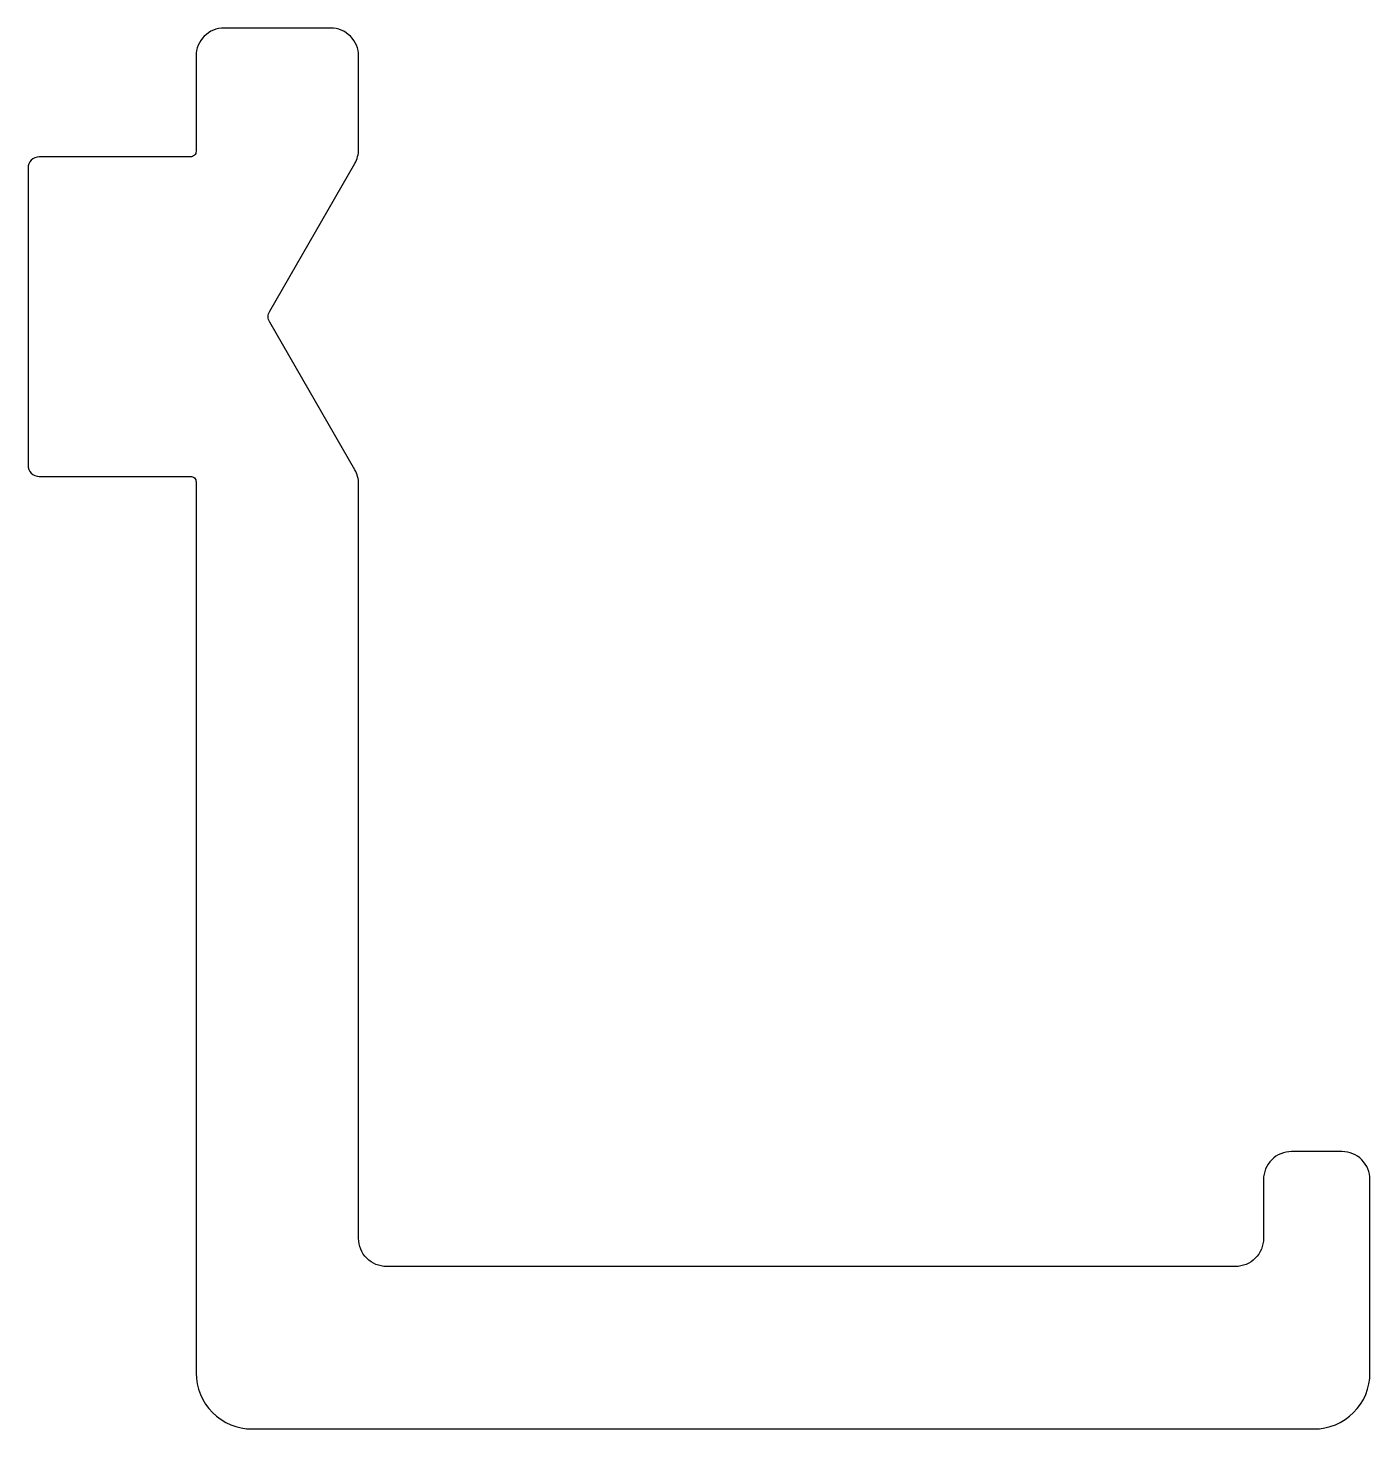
# Model space of a CAD drawing. Extents: x 731.7 to 755.6, y 564.2 to 589.2.
import ezdxf

# ---------------------------------------------------------------- set-up
doc = ezdxf.new("R2010")
doc.units = 0
doc.layers.get('0').update_dxf_attribs({"linetype": 'CONTINUOUS'})

msp = doc.modelspace()

# ---------------------------------------------------------------- linework, layer by layer
at = {"color": 7, "linetype": 'CONTINUOUS'}
msp.add_lwpolyline([(755.6, 565.19), (755.6, 568.64, 0.414214), (755.1, 569.14), (754.2, 569.14, 0.414214), (753.7, 568.64), (753.7, 567.59, -0.414214), (753.2, 567.09), (738.05, 567.09, -0.414214), (737.55, 567.59), (737.55, 581.056, 0.131652), (737.483, 581.306), (735.963, 583.94, -0.267949), (735.963, 584.14), (737.483, 586.774, 0.131652), (737.55, 587.024), (737.55, 588.69, 0.414214), (737.05, 589.19), (735.15, 589.19, 0.414214), (734.65, 588.69), (734.65, 586.99, -0.414214), (734.55, 586.89), (731.85, 586.89, 0.414214), (731.65, 586.69), (731.65, 581.39, 0.414214), (731.85, 581.19), (734.55, 581.19, -0.414214), (734.65, 581.09), (734.65, 565.19, 0.414214), (735.65, 564.19), (754.6, 564.19, 0.414214)], format="xyb", close=True, dxfattribs=at)

doc.saveas('drawing.dxf')
